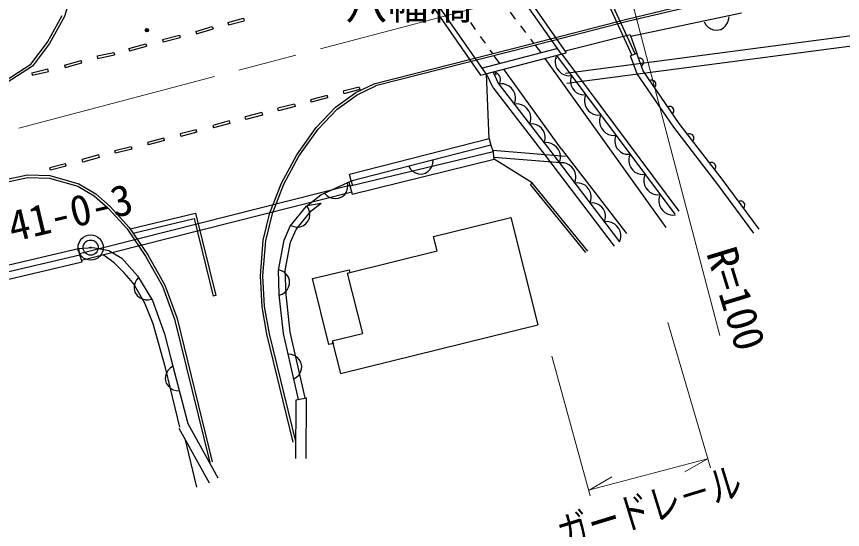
# Model space of a CAD drawing. Units: millimetres, scale not verified. Extents: x 40000 to 680000, y 20000 to 380000.
# Drawn here: x 304890 to 353878, y 259625 to 290082 of the extents above; entities that cross this region are included whole.
import ezdxf
from ezdxf.enums import TextEntityAlignment as Align

# ---------------------------------------------------------------- set-up
doc = ezdxf.new("R2010")
doc.units = ezdxf.units.MM
doc.header["$LTSCALE"] = 1000
doc.linetypes.add('CHAIN', pattern=[18.5, 12, -1.5, 3.5, -1.5])
for name, color, linetype, lineweight in [('M-BGD', 7, 'Continuous', 25), ('M-BMK', 2, 'CHAIN', 13), ('M-BMK-SRVR', 3, 'Continuous', 25), ('M-STR-HTXT', 7, 'Continuous', 13), ('M-STR-STR1', 1, 'Continuous', 25)]:
    doc.layers.add(name, color=color, linetype=linetype, lineweight=lineweight)
doc.styles.add('ＭＳ ゴシック', font='')
doc.styles.get('ＭＳ ゴシック').set_extended_font_data('MS Gothic')

msp = doc.modelspace()

# ---------------------------------------------------------------- linework, layer by layer
at = {"layer": 'M-BGD'}
for p, q in [((341395, 287774), (337129, 297164)), ((341577, 287857), (337311, 297246)), ((308150, 291473), (307744, 290078)), ((341095, 289930), (344291, 290688)), ((344324, 290541), (341131, 289785)), ((306722, 288555), (307605, 290136)), ((307744, 290078), (306847, 288472)), ((334167, 290332), (334470, 289934)), ((347894, 290281), (341317, 288893)), ((347125, 289866), (347149, 290055)), ((317428, 289724), (318348, 289977)), ((317428, 289724), (317468, 289579)), ((317468, 289579), (318387, 289833)), ((318348, 289977), (318387, 289833)), ((332116, 289312), (331826, 289719)), ((334773, 289537), (335075, 289139)), ((335254, 288422), (341095, 289930)), ((341131, 289785), (335292, 288277)), ((337450, 286714), (360560, 289759)), ((345677, 289762), (345771, 289597)), ((345771, 289597), (345889, 289467)), ((346819, 289408), (346948, 289525)), ((346948, 289525), (347066, 289702)), ((347066, 289702), (347125, 289866)), ((315515, 289190), (316503, 289495)), ((315515, 289190), (315559, 289046)), ((315559, 289046), (316548, 289351)), ((316503, 289495), (316548, 289351)), ((337528, 286119), (360577, 289156)), ((345889, 289467), (346065, 289349)), ((346065, 289349), (346230, 289290)), ((346230, 289290), (346418, 289267)), ((346418, 289267), (346654, 289314)), ((346654, 289314), (346819, 289408)), ((305731, 287254), (306722, 288555)), ((313553, 288726), (314551, 288981)), ((313553, 288726), (313591, 288580)), ((313591, 288580), (314588, 288835)), ((314551, 288981), (314588, 288835)), ((332696, 288497), (332406, 288905)), ((335378, 288741), (335561, 288501)), ((341283, 288988), (337423, 288028)), ((341283, 288988), (341672, 287894)), ((306847, 288472), (305835, 287142)), ((311556, 288184), (312560, 288465)), ((311556, 288184), (311597, 288040)), ((311597, 288040), (312601, 288321)), ((312560, 288465), (312601, 288321)), ((326084, 286081), (335254, 288422)), ((335292, 288277), (326175, 285963)), ((333135, 287881), (332986, 288090)), ((335659, 288372), (335987, 287940)), ((309665, 287742), (310671, 287953)), ((309665, 287742), (309696, 287595)), ((309696, 287595), (310701, 287806)), ((310671, 287953), (310701, 287806)), ((333548, 287301), (333226, 287753)), ((343421, 277555), (336250, 287596)), ((336865, 287612), (336846, 287486)), ((336931, 287774), (336865, 287612)), ((336920, 287569), (336894, 287666)), ((343946, 278344), (336931, 287774)), ((344187, 278523), (337244, 287856)), ((341663, 287890), (341298, 287752)), ((341708, 286669), (341298, 287752)), ((342065, 286855), (341672, 287894)), ((341843, 287611), (341780, 287608)), ((341901, 287600), (341843, 287611)), ((341965, 287571), (341901, 287600)), ((342011, 287535), (341965, 287571)), ((304275, 286311), (305731, 287254)), ((305835, 287142), (304336, 286172)), ((307743, 287199), (308714, 287469)), ((307743, 287199), (307784, 287054)), ((307784, 287054), (308754, 287324)), ((308754, 287324), (308714, 287469)), ((336846, 287486), (336846, 287336)), ((336846, 287336), (336881, 287138)), ((336881, 287138), (336964, 286976)), ((341957, 287141), (342006, 287181)), ((342006, 287181), (342042, 287226)), ((342051, 287486), (342011, 287535)), ((342042, 287226), (342072, 287291)), ((342079, 287411), (342051, 287486)), ((342072, 287291), (342082, 287348)), ((342082, 287348), (342079, 287411)), ((305791, 286739), (306750, 286968)), ((305791, 286739), (305826, 286593)), ((305826, 286593), (306785, 286822)), ((306785, 286822), (306750, 286968)), ((332930, 282828), (332774, 286685)), ((333156, 285849), (332774, 286685)), ((333501, 286057), (333167, 286788)), ((333261, 286774), (333169, 286784)), ((333325, 286750), (333261, 286774)), ((333297, 286710), (333323, 286613)), ((333395, 286712), (333325, 286750)), ((333479, 286644), (333395, 286712)), ((333533, 286564), (333479, 286644)), ((337209, 282210), (333796, 286953)), ((336964, 286976), (337072, 286832)), ((337072, 286832), (337203, 286705)), ((337203, 286705), (337383, 286614)), ((337383, 286614), (337527, 286572)), ((343870, 283504), (341708, 286669)), ((344194, 283738), (342065, 286855)), ((325015, 285571), (326150, 286113)), ((333662, 286093), (333488, 286073)), ((333501, 286057), (333554, 286133)), ((333573, 286476), (333533, 286564)), ((333554, 286133), (333578, 286197)), ((333598, 286383), (333573, 286476)), ((333578, 286197), (333595, 286275)), ((333595, 286275), (333598, 286383)), ((333788, 286076), (333662, 286093)), ((337527, 286572), (337653, 286553)), ((337653, 286553), (337827, 286571)), ((337764, 286420), (337747, 286302)), ((337747, 286302), (337747, 286162)), ((337747, 286162), (337779, 285977)), ((337827, 286571), (337764, 286420)), ((342518, 286300), (342457, 286283)), ((342576, 286303), (342518, 286300)), ((342645, 286290), (342576, 286303)), ((342698, 286266), (342645, 286290)), ((342749, 286228), (342698, 286266)), ((342794, 286161), (342749, 286228)), ((342811, 286101), (342794, 286161)), ((342814, 286042), (342811, 286101)), ((325209, 285887), (324266, 285644)), ((324266, 285644), (324303, 285499)), ((325246, 285741), (324303, 285499)), ((325092, 285441), (326202, 285971)), ((325209, 285887), (325246, 285741)), ((333156, 285849), (336265, 281817)), ((333501, 286057), (336583, 282060)), ((333933, 286035), (333788, 286076)), ((334114, 285947), (333933, 286035)), ((334247, 285822), (334114, 285947)), ((334356, 285679), (334247, 285822)), ((334441, 285518), (334356, 285679)), ((337779, 285977), (337857, 285826)), ((337857, 285826), (337958, 285691)), ((337958, 285691), (338080, 285573)), ((342739, 285870), (342777, 285920)), ((342777, 285920), (342801, 285973)), ((342801, 285973), (342814, 286042)), ((323305, 285389), (322334, 285135)), ((322334, 285135), (322372, 284990)), ((323343, 285244), (322372, 284990)), ((323305, 285389), (323343, 285244)), ((323803, 284696), (325015, 285571)), ((323901, 284583), (325092, 285441)), ((334479, 285320), (334441, 285518)), ((334464, 285044), (334481, 285170)), ((334481, 285170), (334479, 285320)), ((338080, 285573), (338248, 285488)), ((338248, 285488), (338382, 285448)), ((338382, 285448), (338500, 285431)), ((338500, 285431), (338662, 285447)), ((338577, 285160), (338576, 285010)), ((338596, 285286), (338577, 285160)), ((338662, 285447), (338596, 285286)), ((321383, 284887), (320397, 284631)), ((320435, 284486), (320397, 284631)), ((321420, 284742), (320435, 284486)), ((321383, 284887), (321420, 284742)), ((322659, 283499), (323803, 284696)), ((334399, 284881), (334464, 285044)), ((334573, 284901), (334399, 284881)), ((334699, 284884), (334573, 284901)), ((334844, 284843), (334699, 284884)), ((335024, 284755), (334844, 284843)), ((335158, 284630), (335024, 284755)), ((335267, 284487), (335158, 284630)), ((338576, 285010), (338612, 284811)), ((338612, 284811), (338695, 284649)), ((338695, 284649), (338802, 284505)), ((343582, 284741), (343521, 284724)), ((343640, 284745), (343582, 284741)), ((343710, 284732), (343640, 284745)), ((343763, 284707), (343710, 284732)), ((343813, 284669), (343763, 284707)), ((343858, 284603), (343813, 284669)), ((319449, 284376), (318455, 284123)), ((319486, 284230), (318492, 283977)), ((319449, 284376), (319486, 284230)), ((322775, 283403), (323901, 284583)), ((335352, 284326), (335267, 284487)), ((335390, 284128), (335352, 284326)), ((338802, 284505), (338934, 284378)), ((338934, 284378), (339114, 284288)), ((339114, 284288), (339257, 284245)), ((339257, 284245), (339383, 284226)), ((339383, 284226), (339557, 284244)), ((339557, 284244), (339491, 284082)), ((343803, 284311), (343841, 284361)), ((343841, 284361), (343866, 284414)), ((343875, 284542), (343858, 284603)), ((343866, 284414), (343879, 284484)), ((343879, 284484), (343875, 284542)), ((317511, 283879), (316529, 283619)), ((317550, 283734), (316568, 283474)), ((317511, 283879), (317550, 283734)), ((318492, 283977), (318455, 284123)), ((335310, 283690), (335375, 283852)), ((335472, 283708), (335310, 283690)), ((335375, 283852), (335391, 283978)), ((335391, 283978), (335390, 284128)), ((335590, 283692), (335472, 283708)), ((335725, 283654), (335590, 283692)), ((335894, 283572), (335725, 283654)), ((339491, 284082), (339472, 283956)), ((339472, 283956), (339472, 283806)), ((339472, 283806), (339507, 283608)), ((346795, 280340), (344194, 283738)), ((315548, 283354), (314590, 283110)), ((315585, 283209), (314627, 282965)), ((315585, 283209), (315548, 283354)), ((316529, 283619), (316568, 283474)), ((321512, 281879), (322659, 283499)), ((321639, 281800), (322775, 283403)), ((336018, 283455), (335894, 283572)), ((336120, 283322), (336018, 283455)), ((336200, 283171), (336120, 283322)), ((336235, 282987), (336200, 283171)), ((339507, 283608), (339590, 283446)), ((339590, 283446), (339698, 283301)), ((339698, 283301), (339829, 283175)), ((339829, 283175), (340009, 283084)), ((346476, 280099), (343870, 283504)), ((313625, 282864), (312656, 282610)), ((313663, 282719), (312694, 282465)), ((313663, 282719), (313625, 282864)), ((314590, 283110), (314627, 282965)), ((332930, 282828), (324639, 280710)), ((332930, 282828), (333029, 282441)), ((336160, 282577), (336220, 282729)), ((336220, 282729), (336236, 282847)), ((336236, 282847), (336235, 282987)), ((340009, 283084), (340153, 283041)), ((340153, 283041), (340279, 283023)), ((340279, 283023), (340453, 283040)), ((340390, 282889), (340373, 282772)), ((340373, 282772), (340373, 282632)), ((340453, 283040), (340390, 282889)), ((344753, 283108), (344693, 283087)), ((344810, 283114), (344753, 283108)), ((344881, 283105), (344810, 283114)), ((344935, 283084), (344881, 283105)), ((344987, 283048), (344935, 283084)), ((345036, 282985), (344987, 283048)), ((344997, 282690), (345032, 282742)), ((345032, 282742), (345054, 282797)), ((345056, 282925), (345036, 282985)), ((345054, 282797), (345063, 282867)), ((345063, 282867), (345056, 282925)), ((311697, 282352), (310721, 282116)), ((311733, 282206), (310757, 281970)), ((311697, 282352), (311733, 282206)), ((312656, 282610), (312694, 282465)), ((333029, 282441), (324724, 280298)), ((333029, 282441), (333159, 282047)), ((336334, 282597), (336160, 282577)), ((336460, 282580), (336334, 282597)), ((336604, 282539), (336460, 282580)), ((336785, 282451), (336604, 282539)), ((336918, 282326), (336785, 282451)), ((337028, 282183), (336918, 282326)), ((337113, 282022), (337028, 282183)), ((337209, 282210), (341076, 277196)), ((340373, 282632), (340406, 282447)), ((340406, 282447), (340483, 282295)), ((340483, 282295), (340584, 282160)), ((309775, 281864), (308774, 281587)), ((309815, 281719), (308814, 281443)), ((309815, 281719), (309775, 281864)), ((310757, 281970), (310721, 282116)), ((320603, 280185), (321512, 281879)), ((320739, 280122), (321639, 281800)), ((333159, 282047), (324673, 280001)), ((337442, 281774), (333133, 282125)), ((333159, 282047), (333189, 281750)), ((333189, 281750), (333225, 281604)), ((337409, 281375), (333197, 281719)), ((336265, 281817), (340335, 276456)), ((336583, 282060), (340654, 276698)), ((337151, 281824), (337113, 282022)), ((337152, 281674), (337151, 281824)), ((340584, 282160), (340706, 282042)), ((340706, 282042), (340874, 281958)), ((340874, 281958), (341008, 281918)), ((341008, 281918), (341126, 281901)), ((341126, 281901), (341288, 281917)), ((341222, 281755), (341203, 281629)), ((341288, 281917), (341222, 281755)), ((307801, 281339), (306861, 281098)), ((307838, 281194), (306899, 280953)), ((307838, 281194), (307801, 281339)), ((308814, 281443), (308774, 281587)), ((324802, 279538), (333225, 281604)), ((329432, 281017), (329540, 281200)), ((329540, 281200), (329590, 281367)), ((329590, 281367), (329603, 281557)), ((335481, 280200), (333225, 281604)), ((337071, 281386), (337135, 281548)), ((337245, 281405), (337071, 281386)), ((337135, 281548), (337152, 281674)), ((337371, 281388), (337245, 281405)), ((337515, 281348), (337371, 281388)), ((337696, 281259), (337515, 281348)), ((337829, 281134), (337696, 281259)), ((341203, 281629), (341203, 281479)), ((341203, 281479), (341238, 281281)), ((341238, 281281), (341321, 281119)), ((346053, 281408), (345993, 281388)), ((346111, 281415), (346053, 281408)), ((346181, 281406), (346111, 281415)), ((346235, 281384), (346181, 281406)), ((346288, 281349), (346235, 281384)), ((346336, 281285), (346288, 281349)), ((346357, 281225), (346336, 281285)), ((346363, 281167), (346357, 281225)), ((306899, 280953), (306861, 281098)), ((324738, 280323), (324639, 280710)), ((328150, 281182), (328253, 281023)), ((328253, 281023), (328378, 280900)), ((328378, 280900), (328561, 280792)), ((328561, 280792), (328729, 280743)), ((328729, 280743), (328918, 280729)), ((328918, 280729), (329150, 280789)), ((329150, 280789), (329310, 280892)), ((329310, 280892), (329432, 281017)), ((337939, 280991), (337829, 281134)), ((338024, 280830), (337939, 280991)), ((338062, 280632), (338024, 280830)), ((341321, 281119), (341429, 280974)), ((341429, 280974), (341560, 280848)), ((341560, 280848), (341740, 280757)), ((341740, 280757), (341883, 280715)), ((341883, 280715), (342009, 280696)), ((342009, 280696), (342183, 280713)), ((342183, 280713), (342117, 280552)), ((346297, 280991), (346333, 281043)), ((346333, 281043), (346354, 281097)), ((346354, 281097), (346363, 281167)), ((304050, 280362), (305545, 280677)), ((304081, 280216), (305558, 280527)), ((305545, 280677), (306864, 280635)), ((305558, 280527), (306841, 280485)), ((306841, 280485), (308533, 280003)), ((306864, 280635), (308593, 280142)), ((322947, 279500), (324724, 280298)), ((324544, 280036), (324524, 280225)), ((324604, 280244), (324802, 279538)), ((324738, 280323), (324812, 280034)), ((337982, 280194), (338046, 280356)), ((338046, 280356), (338063, 280482)), ((338063, 280482), (338062, 280632)), ((342117, 280552), (342098, 280426)), ((342098, 280426), (342098, 280276)), ((342098, 280276), (342133, 280078)), ((348934, 277455), (346795, 280340)), ((308533, 280003), (309500, 279427)), ((308593, 280142), (309589, 279549)), ((324660, 280045), (308618, 275985)), ((319920, 278424), (320603, 280185)), ((320063, 278379), (320739, 280122)), ((324452, 279663), (324525, 279862)), ((324525, 279862), (324544, 280036)), ((335365, 280106), (335481, 280200)), ((338651, 276063), (335365, 280106)), ((338767, 276157), (335481, 280200)), ((338156, 280213), (337982, 280194)), ((338282, 280196), (338156, 280213)), ((338426, 280156), (338282, 280196)), ((338607, 280067), (338426, 280156)), ((338740, 279943), (338607, 280067)), ((338849, 279800), (338740, 279943)), ((338935, 279638), (338849, 279800)), ((342133, 280078), (342216, 279915)), ((342216, 279915), (342324, 279771)), ((342324, 279771), (342455, 279644)), ((348613, 277217), (346476, 280099)), ((324768, 279660), (308747, 275605)), ((309500, 279427), (310333, 278700)), ((309589, 279549), (310438, 278807)), ((322091, 278830), (322947, 279500)), ((323161, 279599), (323290, 279460)), ((323290, 279460), (323435, 279361)), ((323435, 279361), (323634, 279288)), ((323634, 279288), (323807, 279268)), ((323807, 279268), (323996, 279289)), ((323996, 279289), (324214, 279389)), ((324214, 279389), (324353, 279519)), ((324353, 279519), (324452, 279663)), ((338973, 279441), (338935, 279638)), ((338957, 279164), (338974, 279291)), ((338974, 279291), (338973, 279441)), ((342455, 279644), (342635, 279554)), ((342635, 279554), (342779, 279511)), ((342779, 279511), (342905, 279492)), ((342905, 279492), (343079, 279510)), ((343012, 279348), (342994, 279222)), ((343079, 279510), (343012, 279348)), ((310438, 278807), (311573, 277560)), ((321122, 277641), (322091, 278830)), ((322205, 278675), (322104, 278835)), ((322133, 278871), (322967, 279008)), ((322373, 278543), (322967, 279008)), ((338893, 279002), (338957, 279164)), ((339055, 279020), (338893, 279002)), ((339173, 279004), (339055, 279020)), ((339307, 278966), (339173, 279004)), ((339476, 278884), (339307, 278966)), ((339600, 278767), (339476, 278884)), ((339702, 278634), (339600, 278767)), ((342994, 279222), (342993, 279072)), ((342993, 279072), (343028, 278874)), ((343028, 278874), (343112, 278712)), ((347776, 279118), (347716, 279098)), ((347834, 279123), (347776, 279118)), ((347904, 279113), (347834, 279123)), ((347958, 279091), (347904, 279113)), ((348010, 279054), (347958, 279091)), ((348057, 278990), (348010, 279054)), ((348014, 278696), (348050, 278748)), ((348050, 278748), (348072, 278802)), ((348077, 278930), (348057, 278990)), ((348072, 278802), (348083, 278872)), ((348083, 278872), (348077, 278930)), ((310333, 278700), (311454, 277467)), ((311631, 277486), (315502, 278412)), ((315502, 278412), (316707, 273517)), ((319520, 276796), (319920, 278424)), ((319669, 276772), (320063, 278379)), ((321467, 277431), (322373, 278543)), ((322264, 278510), (322205, 278675)), ((322259, 278126), (322284, 278299)), ((322284, 278299), (322264, 278510)), ((339782, 278484), (339702, 278634)), ((339817, 278299), (339782, 278484)), ((339819, 278159), (339817, 278299)), ((343112, 278712), (343219, 278567)), ((343219, 278567), (343351, 278441)), ((343351, 278441), (343530, 278350)), ((343530, 278350), (343674, 278307)), ((343674, 278307), (343800, 278289)), ((343800, 278289), (343974, 278306)), ((311804, 277219), (315428, 278085)), ((315428, 278085), (316562, 273481)), ((322038, 277763), (322191, 277948)), ((322191, 277948), (322259, 278126)), ((329626, 277018), (334204, 278155)), ((334204, 278155), (335800, 271782)), ((339743, 277890), (339803, 278041)), ((339917, 277909), (339743, 277890)), ((339803, 278041), (339819, 278159)), ((340043, 277892), (339917, 277909)), ((340187, 277852), (340043, 277892)), ((340368, 277763), (340187, 277852)), ((311454, 277467), (312544, 275856)), ((311573, 277560), (312672, 275935)), ((320760, 276811), (321122, 277641)), ((321145, 276693), (321467, 277431)), ((321151, 277676), (321329, 277609)), ((321329, 277609), (321502, 277583)), ((321502, 277583), (321713, 277603)), ((321713, 277603), (321878, 277662)), ((321878, 277662), (322038, 277763)), ((340501, 277638), (340368, 277763)), ((340610, 277495), (340501, 277638)), ((340696, 277334), (340610, 277495)), ((340734, 277136), (340696, 277334)), ((319352, 274677), (319520, 276796)), ((320429, 275029), (320760, 276811)), ((329830, 276172), (329626, 277018)), ((340654, 276698), (340718, 276860)), ((340718, 276860), (340735, 276986)), ((340735, 276986), (340734, 277136)), ((298162, 273863), (308573, 276317)), ((308573, 276317), (309428, 276359)), ((308639, 275924), (308592, 276322)), ((309428, 276359), (310363, 276186)), ((319503, 274676), (319669, 276772)), ((320830, 274998), (321145, 276693)), ((298249, 273483), (308639, 275924)), ((308776, 275520), (308639, 275924)), ((310676, 275455), (310021, 275928)), ((310363, 276186), (311133, 275726)), ((312544, 275856), (313548, 274066)), ((312672, 275935), (313685, 274129)), ((324508, 274841), (329830, 276172)), ((298413, 273081), (308776, 275520)), ((311271, 274869), (310676, 275455)), ((311133, 275726), (312065, 274682)), ((311827, 274226), (311271, 274869)), ((320610, 274984), (320429, 275038)), ((320474, 273548), (320429, 275029)), ((320763, 274898), (320610, 274984)), ((320918, 274753), (320763, 274898)), ((320873, 273577), (320830, 274998)), ((322439, 274519), (324615, 275048)), ((324508, 274841), (325403, 271259)), ((324615, 275048), (324660, 274870)), ((312000, 274443), (311919, 274288)), ((312123, 274588), (312000, 274443)), ((312065, 274682), (312961, 273214)), ((319458, 272852), (319352, 274677)), ((319607, 272869), (319503, 274676)), ((321012, 274606), (320918, 274753)), ((321077, 274428), (321012, 274606)), ((321085, 274188), (321077, 274428)), ((323422, 270607), (322439, 274519)), ((312496, 273065), (311827, 274226)), ((311919, 274288), (311869, 274082)), ((311869, 274082), (311870, 273907)), ((311870, 273907), (311913, 273722)), ((313548, 274066), (314267, 272118)), ((313685, 274129), (314411, 272162)), ((320799, 273699), (320945, 273853)), ((320945, 273853), (321030, 274006)), ((321030, 274006), (321085, 274188)), ((311913, 273722), (312038, 273518)), ((312038, 273518), (312183, 273395)), ((312183, 273395), (312338, 273314)), ((316707, 273517), (316562, 273481)), ((320474, 273539), (320652, 273604)), ((320730, 271269), (320474, 273548)), ((320652, 273604), (320799, 273699)), ((321125, 271335), (320873, 273577)), ((312338, 273314), (312544, 273264)), ((312994, 271827), (312496, 273065)), ((312544, 273264), (312719, 273265)), ((312719, 273265), (312904, 273308)), ((312961, 273214), (313667, 271250)), ((319887, 271251), (319607, 272869)), ((319740, 271220), (319458, 272852)), ((314267, 272118), (316349, 263600)), ((314411, 272162), (316495, 263635)), ((313733, 269226), (312994, 271827)), ((324106, 268884), (335800, 271782)), ((313667, 271250), (314033, 269782)), ((321305, 264807), (319740, 271220)), ((321451, 264842), (319887, 271251)), ((321614, 267345), (320730, 271269)), ((322004, 267433), (321125, 271335)), ((323615, 270820), (325403, 271259)), ((323690, 270665), (323422, 270607)), ((323615, 270820), (323690, 270665)), ((323615, 270820), (324106, 268884)), ((321196, 270020), (321007, 270039)), ((321362, 269965), (321196, 270020)), ((321541, 269851), (321362, 269965)), ((314033, 269782), (315042, 265928)), ((321662, 269725), (321541, 269851)), ((321760, 269562), (321662, 269725)), ((321813, 269328), (321760, 269562)), ((314571, 265702), (313733, 269226)), ((313885, 269087), (313777, 268905)), ((314007, 269212), (313885, 269087)), ((314167, 269315), (314007, 269212)), ((321626, 268794), (321739, 268973)), ((321739, 268973), (321794, 269139)), ((321794, 269139), (321813, 269328)), ((313727, 268737), (313714, 268548)), ((313714, 268548), (313774, 268315)), ((313777, 268905), (313727, 268737)), ((321337, 268575), (321499, 268673)), ((321499, 268673), (321626, 268794)), ((313774, 268315), (313877, 268156)), ((313877, 268156), (314002, 268033)), ((314002, 268033), (314185, 267925)), ((314185, 267925), (314353, 267876)), ((314353, 267876), (314542, 267863)), ((321461, 263841), (321481, 267314)), ((321481, 267315), (322082, 267450)), ((322061, 263838), (322082, 267450)), ((314516, 265637), (316309, 262396)), ((315042, 265928), (316834, 262686)), ((314870, 265024), (315574, 262143))]:
    msp.add_line(p, q, dxfattribs=at)
for radius in [100, 60, 20]:
    msp.add_circle((312621, 289270), radius, dxfattribs=at)
at = {"layer": 'M-BMK'}
msp.add_line((269242, 274030), (340890, 292910), dxfattribs=at)
at = {"layer": 'M-BMK-SRVR'}
for radius in [750, 450, 30]:
    msp.add_circle((309287, 276362), radius, dxfattribs=at)
at = {"layer": 'M-STR-HTXT'}
for p, q in [((340890, 292910), (346602, 271147)), ((343517, 271918), (346057, 263296)), ((336634, 269912), (338909, 261625)), ((338811, 261968), (345870, 263830)), ((345870, 263830), (344527, 263042)), ((338860, 261968), (340202, 262759))]:
    msp.add_line(p, q, dxfattribs=at)
at = {"layer": 'M-STR-STR1'}
for p, q in [((332380, 294726), (337188, 287841)), ((332691, 294804), (337497, 287922)), ((327607, 293528), (332408, 286590)), ((327917, 293606), (332717, 286671)), ((332475, 287021), (336944, 288191)), ((332717, 286671), (337188, 287841)), ((337188, 287841), (337497, 287922)), ((332408, 286590), (332717, 286671))]:
    msp.add_line(p, q, dxfattribs=at)

# ---------------------------------------------------------------- texts
at = {"layer": 'M-BMK-SRVR', "style": 'ＭＳ ゴシック'}
msp.add_text('23-41-0-3', height=1833, rotation=13.295, dxfattribs=at).set_placement((301135, 275296), align=Align.BOTTOM_LEFT)
at = {"layer": 'M-STR-HTXT', "style": 'ＭＳ ゴシック'}
msp.add_text('R=100', height=1833, rotation=287, dxfattribs=at).set_placement((345258, 275883), align=Align.BOTTOM_LEFT)
at = {"layer": 'M-STR-HTXT', "style": 'ＭＳ ゴシック', "width": 0.75}
msp.add_text('ガードレ－ル', height=1833, rotation=17, dxfattribs=at).set_placement((337466, 257900), align=Align.BOTTOM_LEFT)
at = {"layer": 'M-STR-STR1', "style": 'ＭＳ ゴシック'}
msp.add_text('\u3000八幡橋', height=1833, dxfattribs=at).set_placement((321897, 289360), align=Align.BOTTOM_LEFT)

doc.saveas('drawing.dxf')
